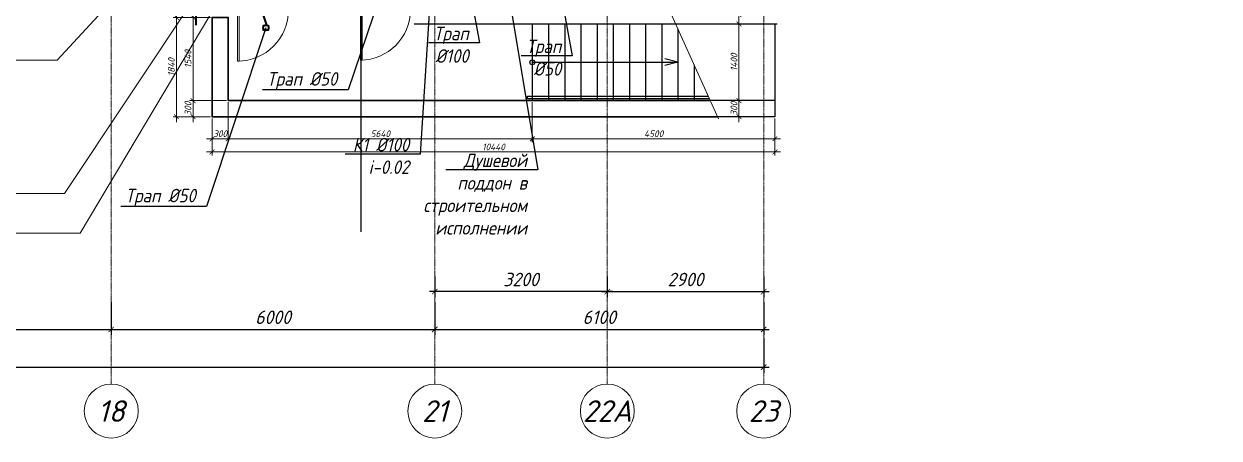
# Model space of a CAD drawing. Header units: millimetres. Extents: x -10178924 to 11692288, y -947381 to 58396.
# Drawn here: x 759417 to 781583, y -898609 to -890936 of the extents above; entities that cross this region are included whole.
import ezdxf
from ezdxf import colors
from ezdxf.entities.mleader import LeaderData, LeaderLine
from ezdxf.enums import TextEntityAlignment as Align
from ezdxf.math import Vec2, Vec3

# ---------------------------------------------------------------- set-up
doc = ezdxf.new("R2010")
doc.units = ezdxf.units.MM
doc.linetypes.add('HIDDEN', pattern=[9.525, 6.35, -3.175])
doc.linetypes.add('осевая', pattern=[50.8, 31.75, -6.35, 6.35, -6.35])
for name, color, linetype, lineweight in [('!К3', 30, 'Continuous', 30), ('АР_Двери', 250, 'Continuous', 9), ('Двери', 7, 'Continuous', 9), ('Основная ГКЛ', 250, 'Continuous', 9), ('Размеры клад.', 7, 'Continuous', 0), ('Размеры осевые', 153, 'Continuous', 9), ('Утепление', 251, 'Continuous', 9)]:
    doc.layers.add(name, color=color, linetype=linetype, lineweight=lineweight)
doc.layers.add('ВК_Выноски', color=7, linetype='Continuous')
doc.layers.add('Лестницы _ крыльца.1', color=7, linetype='Continuous')
doc.styles.add('GOST 2.304_new', font='isocpeui.ttf')
doc.styles.add('ISOCPEUR', font='isocpeui.ttf', dxfattribs={"width": 0.9})
doc.styles.add('PDF ISOCPEUR Italic', font='isocpeui.ttf')
doc.styles.add('Текст_М100', font='GOST_Common Italic.ttf', dxfattribs={"height": 250})
doc.dimstyles.new('SPDS 1_50', dxfattribs={"dimscale": 50, "dimtxt": 2.5, "dimasz": 1.77, "dimexe": 1.25, "dimexo": 0.625, "dimtad": 1, "dimdec": 0, "dimrnd": 0.001, "dimtxsty": 'GOST 2.304_new', "dimblk": 'ARCHTICK', "dimcen": 2.5, "dimdle": 2, "dimclrt": 256, "dimadec": 0, "dimazin": 2, "dimtfac": 0.75, "dimtdec": 0, "dimtmove": 1, "dimatfit": 3, "dimfxl": 1, "dimtolj": 1, "dimlwd": 9, "dimlwe": 9, "dimarcsym": 0})
doc.dimstyles.new('Размеры_М100', dxfattribs={"dimtxt": 250, "dimasz": 100, "dimexe": 100, "dimexo": 100, "dimgap": 100, "dimtad": 1, "dimrnd": 5, "dimtxsty": 'Текст_М100', "dimblk": 'ARCHTICK', "dimcen": 250, "dimdle": 100, "dimadec": 0, "dimazin": 2, "dimtfac": 1, "dimtmove": 1, "dimatfit": 3, "dimfxl": 1, "dimarcsym": 0})

# ---------------------------------------------------------------- blocks, each defined once
blk = doc.blocks.new('_None')
blk = doc.blocks.new('*U2152')
at = {"layer": 'АР_Двери'}
for points in [[(-979, 0), (-1029, 0), (-1029, 125), (-979, 125)], [(-50, -929), (-85, -929), (-85, 0), (-50, 0)], [(-50, 0), (0, 0), (0, 125), (-50, 125)]]:
    blk.add_lwpolyline(points, close=True, dxfattribs=at)
blk.add_arc((-50, 0), 929, 180, 270, dxfattribs=at)
at = {"layer": 'Основная ГКЛ', "linetype": 'HIDDEN', "ltscale": 5}
for p, q in [((-1039, 125), (-1039, 0)), ((10, 0), (10, 125))]:
    blk.add_line(p, q, dxfattribs=at)
blk = doc.blocks.new('*U2217')
at = {"layer": 'АР_Двери'}
for points in [[(-999, 0), (-1049, 0), (-1049, 125), (-999, 125)], [(-50, -949), (-85, -949), (-85, 0), (-50, 0)], [(-50, 0), (0, 0), (0, 125), (-50, 125)]]:
    blk.add_lwpolyline(points, close=True, dxfattribs=at)
blk.add_arc((-50, 0), 949, 180, 270, dxfattribs=at)
at = {"layer": 'Основная ГКЛ', "linetype": 'HIDDEN', "ltscale": 5}
for p, q in [((-1059, 125), (-1059, 0)), ((10, 0), (10, 125))]:
    blk.add_line(p, q, dxfattribs=at)
blk = doc.blocks.new('_ArchTick')
at = {"color": 0, "linetype": 'ByBlock', "const_width": 0.15}
blk.add_lwpolyline([(-0.5, -0.5), (0.5, 0.5)], dxfattribs=at)
blk = doc.blocks.new('*D2622')
at = {"layer": 'Defpoints', "color": 0, "ltscale": 100, "transparency": 16777216}
for p in [(43769, -14047), (54209, -14047), (54209, -14699)]:
    blk.add_point(p, dxfattribs=at)
at = {"layer": 'Размеры клад.', "color": 0, "lineweight": 9, "ltscale": 100, "transparency": 16777216}
for p, q in [((43769, -14078), (43769, -14762)), ((54209, -14078), (54209, -14762)), ((43669, -14699), (54309, -14699))]:
    blk.add_line(p, q, dxfattribs=at)
at = {"layer": 'Размеры клад.', "color": 0, "lineweight": 9, "ltscale": 100, "transparency": 16777216, "xscale": 88.5, "yscale": 88.5, "zscale": 88.5, "rotation": 180}
blk.add_blockref('_ArchTick', (43769, -14699), dxfattribs=at)
at = {"layer": 'Размеры клад.', "color": 0, "lineweight": 9, "ltscale": 100, "transparency": 16777216, "xscale": 88.5, "yscale": 88.5, "zscale": 88.5}
blk.add_blockref('_ArchTick', (54209, -14699), dxfattribs=at)
at = {"layer": 'Размеры клад.', "ltscale": 100, "transparency": 16777216, "insert": (48989, -14606), "char_height": 125, "attachment_point": 5, "style": 'GOST 2.304_new'}
blk.add_mtext('\\A1;10440', dxfattribs=at)
blk = doc.blocks.new('*D2623')
at = {"layer": 'Defpoints', "color": 0, "ltscale": 100, "transparency": 16777216}
for p in [(44069, -13747), (43769, -14047), (44069, -14456)]:
    blk.add_point(p, dxfattribs=at)
at = {"layer": 'Размеры клад.', "color": 0, "lineweight": 9, "ltscale": 100, "transparency": 16777216}
for p, q in [((44069, -13778), (44069, -14519)), ((43769, -14078), (43769, -14519)), ((43669, -14456), (44169, -14456))]:
    blk.add_line(p, q, dxfattribs=at)
at = {"layer": 'Размеры клад.', "color": 0, "lineweight": 9, "ltscale": 100, "transparency": 16777216, "xscale": 88.5, "yscale": 88.5, "zscale": 88.5, "rotation": 180}
blk.add_blockref('_ArchTick', (43769, -14456), dxfattribs=at)
at = {"layer": 'Размеры клад.', "color": 0, "lineweight": 9, "ltscale": 100, "transparency": 16777216, "xscale": 88.5, "yscale": 88.5, "zscale": 88.5}
blk.add_blockref('_ArchTick', (44069, -14456), dxfattribs=at)
at = {"layer": 'Размеры клад.', "ltscale": 100, "transparency": 16777216, "insert": (43919, -14362), "char_height": 125, "attachment_point": 5, "style": 'GOST 2.304_new'}
blk.add_mtext('\\A1;300', dxfattribs=at)
blk = doc.blocks.new('*D2624')
at = {"layer": 'Defpoints', "color": 0, "ltscale": 100, "transparency": 16777216}
for p in [(44069, -13747), (49709, -13747), (49709, -14456)]:
    blk.add_point(p, dxfattribs=at)
at = {"layer": 'Размеры клад.', "color": 0, "lineweight": 9, "ltscale": 100, "transparency": 16777216}
for p, q in [((44069, -13778), (44069, -14519)), ((49709, -13778), (49709, -14519)), ((43969, -14456), (49809, -14456))]:
    blk.add_line(p, q, dxfattribs=at)
at = {"layer": 'Размеры клад.', "color": 0, "lineweight": 9, "ltscale": 100, "transparency": 16777216, "xscale": 88.5, "yscale": 88.5, "zscale": 88.5, "rotation": 180}
blk.add_blockref('_ArchTick', (44069, -14456), dxfattribs=at)
at = {"layer": 'Размеры клад.', "color": 0, "lineweight": 9, "ltscale": 100, "transparency": 16777216, "xscale": 88.5, "yscale": 88.5, "zscale": 88.5}
blk.add_blockref('_ArchTick', (49709, -14456), dxfattribs=at)
at = {"layer": 'Размеры клад.', "ltscale": 100, "transparency": 16777216, "insert": (46889, -14362), "char_height": 125, "attachment_point": 5, "style": 'GOST 2.304_new'}
blk.add_mtext('\\A1;5640', dxfattribs=at)
blk = doc.blocks.new('*D2625')
at = {"layer": 'Defpoints', "color": 0, "ltscale": 100, "transparency": 16777216}
for p in [(49709, -13747), (54209, -14047), (54209, -14456)]:
    blk.add_point(p, dxfattribs=at)
at = {"layer": 'Размеры клад.', "color": 0, "lineweight": 9, "ltscale": 100, "transparency": 16777216}
for p, q in [((49709, -13778), (49709, -14519)), ((54209, -14078), (54209, -14519)), ((49609, -14456), (54309, -14456))]:
    blk.add_line(p, q, dxfattribs=at)
at = {"layer": 'Размеры клад.', "color": 0, "lineweight": 9, "ltscale": 100, "transparency": 16777216, "xscale": 88.5, "yscale": 88.5, "zscale": 88.5, "rotation": 180}
blk.add_blockref('_ArchTick', (49709, -14456), dxfattribs=at)
at = {"layer": 'Размеры клад.', "color": 0, "lineweight": 9, "ltscale": 100, "transparency": 16777216, "xscale": 88.5, "yscale": 88.5, "zscale": 88.5}
blk.add_blockref('_ArchTick', (54209, -14456), dxfattribs=at)
at = {"layer": 'Размеры клад.', "ltscale": 100, "transparency": 16777216, "insert": (51959, -14362), "char_height": 125, "width": 983.71, "attachment_point": 5, "style": 'GOST 2.304_new'}
blk.add_mtext('\\A1;4500', dxfattribs=at)
blk = doc.blocks.new('*D2627')
at = {"layer": 'Defpoints', "color": 0, "ltscale": 100, "transparency": 16777216}
for p in [(43769, -12207), (43109, -14047), (43769, -14047)]:
    blk.add_point(p, dxfattribs=at)
at = {"layer": 'Размеры клад.', "color": 0, "lineweight": 9, "ltscale": 100, "transparency": 16777216}
for p, q in [((43109, -12107), (43109, -14147)), ((43738, -12207), (43047, -12207)), ((43738, -14047), (43047, -14047))]:
    blk.add_line(p, q, dxfattribs=at)
at = {"layer": 'Размеры клад.', "color": 0, "lineweight": 9, "ltscale": 100, "transparency": 16777216, "xscale": 88.5, "yscale": 88.5, "zscale": 88.5}
for p, rotation in [((43109, -12207), 90), ((43109, -14047), 270)]:
    blk.add_blockref('_ArchTick', p, dxfattribs=dict(at, rotation=rotation))
at = {"layer": 'Размеры клад.', "ltscale": 100, "transparency": 16777216, "insert": (43015, -13127), "char_height": 125, "attachment_point": 5, "rotation": 90, "style": 'GOST 2.304_new'}
blk.add_mtext('\\A1;1840', dxfattribs=at)
blk = doc.blocks.new('*D2628')
at = {"layer": 'Defpoints', "color": 0, "ltscale": 100, "transparency": 16777216}
for p in [(43665, -12207), (43416, -13747), (44069, -13747)]:
    blk.add_point(p, dxfattribs=at)
at = {"layer": 'Размеры клад.', "color": 0, "lineweight": 9, "ltscale": 100, "transparency": 16777216}
for p, q in [((43416, -12107), (43416, -13847)), ((43634, -12207), (43353, -12207)), ((44038, -13747), (43353, -13747))]:
    blk.add_line(p, q, dxfattribs=at)
at = {"layer": 'Размеры клад.', "color": 0, "lineweight": 9, "ltscale": 100, "transparency": 16777216, "xscale": 88.5, "yscale": 88.5, "zscale": 88.5}
for p, rotation in [((43416, -12207), 90), ((43416, -13747), 270)]:
    blk.add_blockref('_ArchTick', p, dxfattribs=dict(at, rotation=rotation))
at = {"layer": 'Размеры клад.', "ltscale": 100, "transparency": 16777216, "insert": (43322, -12977), "char_height": 125, "attachment_point": 5, "rotation": 90, "style": 'GOST 2.304_new'}
blk.add_mtext('\\A1;1540', dxfattribs=at)
blk = doc.blocks.new('*D2629')
at = {"layer": 'Defpoints', "color": 0, "ltscale": 100, "transparency": 16777216}
for p in [(44069, -13747), (43416, -14047), (43699, -14047)]:
    blk.add_point(p, dxfattribs=at)
at = {"layer": 'Размеры клад.', "color": 0, "lineweight": 9, "ltscale": 100, "transparency": 16777216}
for p, q in [((43416, -13647), (43416, -14147)), ((44038, -13747), (43353, -13747)), ((43668, -14047), (43353, -14047))]:
    blk.add_line(p, q, dxfattribs=at)
at = {"layer": 'Размеры клад.', "color": 0, "lineweight": 9, "ltscale": 100, "transparency": 16777216, "xscale": 88.5, "yscale": 88.5, "zscale": 88.5}
for p, rotation in [((43416, -13747), 90), ((43416, -14047), 270)]:
    blk.add_blockref('_ArchTick', p, dxfattribs=dict(at, rotation=rotation))
at = {"layer": 'Размеры клад.', "ltscale": 100, "transparency": 16777216, "insert": (43322, -13897), "char_height": 125, "attachment_point": 5, "rotation": 90, "style": 'GOST 2.304_new'}
blk.add_mtext('\\A1;300', dxfattribs=at)
blk = doc.blocks.new('*D2630')
at = {"layer": 'Defpoints', "color": 0, "ltscale": 100, "transparency": 16777216}
for p in [(53154, -12157), (53154, -12327), (53542, -12327)]:
    blk.add_point(p, dxfattribs=at)
at = {"layer": 'Размеры клад.', "color": 0, "lineweight": 9, "ltscale": 100, "transparency": 16777216}
for p, q in [((53185, -12157), (53605, -12157)), ((53542, -12057), (53542, -12427)), ((53185, -12327), (53605, -12327))]:
    blk.add_line(p, q, dxfattribs=at)
at = {"layer": 'Размеры клад.', "color": 0, "lineweight": 9, "ltscale": 100, "transparency": 16777216, "xscale": 88.5, "yscale": 88.5, "zscale": 88.5}
for p, rotation in [((53542, -12157), 90), ((53542, -12327), 270)]:
    blk.add_blockref('_ArchTick', p, dxfattribs=dict(at, rotation=rotation))
at = {"layer": 'Размеры клад.', "ltscale": 100, "transparency": 16777216, "insert": (53456, -11950), "char_height": 125, "attachment_point": 5, "rotation": 90, "style": 'GOST 2.304_new'}
blk.add_mtext('\\A1;170', dxfattribs=at)
blk = doc.blocks.new('*D2631')
at = {"layer": 'Defpoints', "color": 0, "ltscale": 100, "transparency": 16777216}
for p in [(53154, -12327), (53154, -13747), (53542, -13747)]:
    blk.add_point(p, dxfattribs=at)
at = {"layer": 'Размеры клад.', "color": 0, "lineweight": 9, "ltscale": 100, "transparency": 16777216}
for p, q in [((53185, -12327), (53605, -12327)), ((53542, -12227), (53542, -13847)), ((53185, -13747), (53605, -13747))]:
    blk.add_line(p, q, dxfattribs=at)
at = {"layer": 'Размеры клад.', "color": 0, "lineweight": 9, "ltscale": 100, "transparency": 16777216, "xscale": 88.5, "yscale": 88.5, "zscale": 88.5}
for p, rotation in [((53542, -12327), 90), ((53542, -13747), 270)]:
    blk.add_blockref('_ArchTick', p, dxfattribs=dict(at, rotation=rotation))
at = {"layer": 'Размеры клад.', "ltscale": 100, "transparency": 16777216, "insert": (53449, -13037), "char_height": 125, "attachment_point": 5, "rotation": 90, "style": 'GOST 2.304_new'}
blk.add_mtext('\\A1;1400', dxfattribs=at)
blk = doc.blocks.new('*D2632')
at = {"layer": 'Defpoints', "color": 0, "ltscale": 100, "transparency": 16777216}
for p in [(53154, -13747), (53185, -14047), (53542, -14047)]:
    blk.add_point(p, dxfattribs=at)
at = {"layer": 'Размеры клад.', "color": 0, "lineweight": 9, "ltscale": 100, "transparency": 16777216}
for p, q in [((53542, -13647), (53542, -14147)), ((53185, -13747), (53605, -13747)), ((53216, -14047), (53605, -14047))]:
    blk.add_line(p, q, dxfattribs=at)
at = {"layer": 'Размеры клад.', "color": 0, "lineweight": 9, "ltscale": 100, "transparency": 16777216, "xscale": 88.5, "yscale": 88.5, "zscale": 88.5}
for p, rotation in [((53542, -13747), 90), ((53542, -14047), 270)]:
    blk.add_blockref('_ArchTick', p, dxfattribs=dict(at, rotation=rotation))
at = {"layer": 'Размеры клад.', "ltscale": 100, "transparency": 16777216, "insert": (53449, -13897), "char_height": 125, "attachment_point": 5, "rotation": 90, "style": 'GOST 2.304_new'}
blk.add_mtext('\\A1;300', dxfattribs=at)
blk = doc.blocks.new('*D2703')
at = {"layer": 'Defpoints', "color": 0, "ltscale": 100, "transparency": 16777216}
for p in [(0, -18048), (54000, -18048), (54000, -18687)]:
    blk.add_point(p, dxfattribs=at)
at = {"layer": 'Размеры осевые', "color": 0, "lineweight": -2, "ltscale": 100, "transparency": 16777216}
for p, q in [((0, -18148), (0, -18787)), ((54000, -18148), (54000, -18787)), ((-100, -18687), (54100, -18687))]:
    blk.add_line(p, q, dxfattribs=at)
at = {"layer": 'Размеры осевые', "color": 0, "lineweight": -2, "ltscale": 100, "transparency": 16777216, "xscale": 100, "yscale": 100, "zscale": 100, "rotation": 180}
blk.add_blockref('_ArchTick', (0, -18687), dxfattribs=at)
at = {"layer": 'Размеры осевые', "color": 0, "lineweight": -2, "ltscale": 100, "transparency": 16777216, "xscale": 100, "yscale": 100, "zscale": 100}
blk.add_blockref('_ArchTick', (54000, -18687), dxfattribs=at)
at = {"layer": 'Размеры осевые', "color": 0, "ltscale": 100, "transparency": 16777216, "insert": (27000, -18462), "char_height": 250, "attachment_point": 5, "style": 'Текст_М100'}
blk.add_mtext('54000', dxfattribs=at)
blk = doc.blocks.new('*D2707')
at = {"layer": 'Defpoints', "color": 0, "ltscale": 100, "transparency": 16777216}
for p in [(35900, -17380), (41900, -17380), (41900, -17987)]:
    blk.add_point(p, dxfattribs=at)
at = {"layer": 'Размеры осевые', "color": 0, "lineweight": -2, "ltscale": 100, "transparency": 16777216}
for p, q in [((35900, -17480), (35900, -18087)), ((41900, -17480), (41900, -18087)), ((35800, -17987), (42000, -17987))]:
    blk.add_line(p, q, dxfattribs=at)
at = {"layer": 'Размеры осевые', "color": 0, "lineweight": -2, "ltscale": 100, "transparency": 16777216, "xscale": 100, "yscale": 100, "zscale": 100, "rotation": 180}
blk.add_blockref('_ArchTick', (35900, -17987), dxfattribs=at)
at = {"layer": 'Размеры осевые', "color": 0, "lineweight": -2, "ltscale": 100, "transparency": 16777216, "xscale": 100, "yscale": 100, "zscale": 100}
blk.add_blockref('_ArchTick', (41900, -17987), dxfattribs=at)
at = {"layer": 'Размеры осевые', "color": 0, "ltscale": 100, "transparency": 16777216, "insert": (38900, -17762), "char_height": 250, "attachment_point": 5, "style": 'Текст_М100'}
blk.add_mtext('6000', dxfattribs=at)
blk = doc.blocks.new('*D2708')
at = {"layer": 'Defpoints', "color": 0, "ltscale": 100, "transparency": 16777216}
for p in [(41900, -17380), (47900, -17380), (47900, -17987)]:
    blk.add_point(p, dxfattribs=at)
at = {"layer": 'Размеры осевые', "color": 0, "lineweight": -2, "ltscale": 100, "transparency": 16777216}
for p, q in [((41900, -17480), (41900, -18087)), ((47900, -17480), (47900, -18087)), ((41800, -17987), (48000, -17987))]:
    blk.add_line(p, q, dxfattribs=at)
at = {"layer": 'Размеры осевые', "color": 0, "lineweight": -2, "ltscale": 100, "transparency": 16777216, "xscale": 100, "yscale": 100, "zscale": 100, "rotation": 180}
blk.add_blockref('_ArchTick', (41900, -17987), dxfattribs=at)
at = {"layer": 'Размеры осевые', "color": 0, "lineweight": -2, "ltscale": 100, "transparency": 16777216, "xscale": 100, "yscale": 100, "zscale": 100}
blk.add_blockref('_ArchTick', (47900, -17987), dxfattribs=at)
at = {"layer": 'Размеры осевые', "color": 0, "ltscale": 100, "transparency": 16777216, "insert": (44900, -17762), "char_height": 250, "attachment_point": 5, "style": 'Текст_М100'}
blk.add_mtext('6000', dxfattribs=at)
blk = doc.blocks.new('*D2709')
at = {"layer": 'Defpoints', "color": 0, "ltscale": 100, "transparency": 16777216}
for p in [(47900, -17380), (54000, -17380), (54000, -17987)]:
    blk.add_point(p, dxfattribs=at)
at = {"layer": 'Размеры осевые', "color": 0, "lineweight": -2, "ltscale": 100, "transparency": 16777216}
for p, q in [((47900, -17480), (47900, -18087)), ((54000, -17480), (54000, -18087)), ((47800, -17987), (54100, -17987))]:
    blk.add_line(p, q, dxfattribs=at)
at = {"layer": 'Размеры осевые', "color": 0, "lineweight": -2, "ltscale": 100, "transparency": 16777216, "xscale": 100, "yscale": 100, "zscale": 100, "rotation": 180}
blk.add_blockref('_ArchTick', (47900, -17987), dxfattribs=at)
at = {"layer": 'Размеры осевые', "color": 0, "lineweight": -2, "ltscale": 100, "transparency": 16777216, "xscale": 100, "yscale": 100, "zscale": 100}
blk.add_blockref('_ArchTick', (54000, -17987), dxfattribs=at)
at = {"layer": 'Размеры осевые', "color": 0, "ltscale": 100, "transparency": 16777216, "insert": (50950, -17762), "char_height": 250, "attachment_point": 5, "style": 'Текст_М100'}
blk.add_mtext('6100', dxfattribs=at)
blk = doc.blocks.new('*D2724')
at = {"layer": 'Defpoints', "color": 0, "ltscale": 100, "transparency": 16777216}
for p in [(51100, -16904), (54000, -16904), (54000, -17287)]:
    blk.add_point(p, dxfattribs=at)
at = {"layer": 'Размеры осевые', "color": 0, "lineweight": -2, "ltscale": 100, "transparency": 16777216}
for p, q in [((51100, -17004), (51100, -17387)), ((54000, -17004), (54000, -17387)), ((51000, -17287), (54100, -17287))]:
    blk.add_line(p, q, dxfattribs=at)
at = {"layer": 'Размеры осевые', "color": 0, "lineweight": -2, "ltscale": 100, "transparency": 16777216, "xscale": 100, "yscale": 100, "zscale": 100, "rotation": 180}
blk.add_blockref('_ArchTick', (51100, -17287), dxfattribs=at)
at = {"layer": 'Размеры осевые', "color": 0, "lineweight": -2, "ltscale": 100, "transparency": 16777216, "xscale": 100, "yscale": 100, "zscale": 100}
blk.add_blockref('_ArchTick', (54000, -17287), dxfattribs=at)
at = {"layer": 'Размеры осевые', "color": 0, "ltscale": 100, "transparency": 16777216, "insert": (52550, -17062), "char_height": 250, "attachment_point": 5, "style": 'Текст_М100'}
blk.add_mtext('2900', dxfattribs=at)
blk = doc.blocks.new('*D2725')
at = {"layer": 'Defpoints', "color": 0, "ltscale": 100, "transparency": 16777216}
for p in [(47900, -16904), (51100, -16904), (47900, -17287)]:
    blk.add_point(p, dxfattribs=at)
at = {"layer": 'Размеры осевые', "color": 0, "lineweight": -2, "ltscale": 100, "transparency": 16777216}
for p, q in [((47900, -17004), (47900, -17387)), ((51100, -17004), (51100, -17387)), ((51200, -17287), (47800, -17287))]:
    blk.add_line(p, q, dxfattribs=at)
at = {"layer": 'Размеры осевые', "color": 0, "lineweight": -2, "ltscale": 100, "transparency": 16777216, "xscale": 100, "yscale": 100, "zscale": 100, "rotation": 180}
blk.add_blockref('_ArchTick', (47900, -17287), dxfattribs=at)
at = {"layer": 'Размеры осевые', "color": 0, "lineweight": -2, "ltscale": 100, "transparency": 16777216, "xscale": 100, "yscale": 100, "zscale": 100}
blk.add_blockref('_ArchTick', (51100, -17287), dxfattribs=at)
at = {"layer": 'Размеры осевые', "color": 0, "ltscale": 100, "transparency": 16777216, "insert": (49500, -17062), "char_height": 250, "attachment_point": 5, "style": 'Текст_М100'}
blk.add_mtext('3200', dxfattribs=at)
blk = doc.blocks.new('A$C5282721b')
at = {"color": 18, "true_color": 0x000000, "transparency": 33554687}
for p, q in [((47519.391, -12326.906), (50778.775, -12326.906)), ((50778.775, -12326.906), (52368.482, -12326.906)), ((52368.482, -12326.906), (54249.092, -12326.906))]:
    blk.add_line(p, q, dxfattribs=at)
at = {"color": 18, "linetype": 'Continuous', "true_color": 0x000000, "transparency": 33554687}
blk.add_line((52405.348, -13036.906), (52167.291, -12974.558), dxfattribs=at)
blk.add_lwpolyline([(49709.092, -13036.906), (51900.894, -13036.906), (52155.955, -13036.906), (52405.348, -13036.906), (52167.291, -13099.255)], dxfattribs=at)
at = {"color": 18, "true_color": 0x000000, "transparency": 33554687}
for points in [[(49621.454, -13666.906), (52973.002, -13666.906)], [(49621.454, -13706.906), (49621.454, -13666.906)], [(49621.454, -13706.906), (52991.047, -13706.906)]]:
    blk.add_lwpolyline(points, dxfattribs=at)
at = {"color": 18, "linetype": 'Continuous', "true_color": 0x000000, "transparency": 33554687}
for points in [[(49663.751, -13036.908), (49663.751, -13014.236), (49680.755, -12991.564), (49709.095, -12991.564)], [(49709.095, -13082.252), (49680.755, -13082.252), (49663.751, -13065.248), (49663.751, -13036.908)], [(49709.095, -12991.564), (49731.767, -12991.564), (49754.439, -13014.236), (49754.439, -13036.908)], [(49754.439, -13036.908), (49754.439, -13065.248), (49731.767, -13082.252), (49709.095, -13082.252)]]:
    blk.add_open_spline(points, degree=3, dxfattribs=at)
at = {"layer": 'Лестницы _ крыльца.1', "color": 18, "true_color": 0x000000, "transparency": 33554687}
for p, q in [((49709.092, -12326.906), (49709.092, -13746.906)), ((50009.092, -12326.906), (50009.092, -13746.906)), ((50309.092, -12326.906), (50309.092, -13746.906)), ((50609.092, -12326.906), (50609.092, -13746.906)), ((50909.092, -12326.906), (50909.092, -13746.906)), ((51209.092, -12326.906), (51209.092, -13746.906)), ((51509.092, -12326.906), (51509.092, -13746.906)), ((51809.092, -12326.906), (51809.092, -13746.906)), ((52109.092, -12326.906), (52109.092, -13746.906)), ((54209.092, -12326.906), (54209.092, -13746.906)), ((52409.092, -12416.925), (52409.092, -13746.906)), ((52709.092, -13081.916), (52709.092, -13746.906)), ((54209.092, -13746.906), (53009.092, -13746.906)), ((54209.092, -13746.906), (54209.092, -14046.906))]:
    blk.add_line(p, q, dxfattribs=at)
at = {"layer": 'Лестницы _ крыльца.1', "color": 18, "lineweight": 30, "true_color": 0x000000, "transparency": 33554687}
blk.add_line((53009.092, -13746.906), (44069.092, -13746.906), dxfattribs=at)
at = {"layer": 'Лестницы _ крыльца.1', "color": 18, "lineweight": 30, "true_color": 0x000000, "transparency": 33554687, "flags": 128}
blk.add_lwpolyline([(53144.433, -14046.906), (43769.092, -14046.906), (43769.092, -12206.906), (44069.092, -12206.906), (44069.092, -13746.906)], dxfattribs=at)
at = {"layer": 'Лестницы _ крыльца.1', "color": 18, "true_color": 0x000000, "transparency": 33554687}
blk.add_lwpolyline([(44718.631, -12346.906), (44818.631, -12346.906), (44818.631, -12446.906), (44718.631, -12446.906)], close=True, dxfattribs=at)
at = {"layer": 'Лестницы _ крыльца.1', "color": 18, "true_color": 0x000000, "transparency": 33554687, "flags": 128}
blk.add_lwpolyline([(54209.092, -14046.906), (53144.433, -14046.906)], dxfattribs=at)
at = {"layer": 'Размеры осевые', "color": 251, "linetype": 'осевая', "ltscale": 0.5, "transparency": 33554687}
for p, q in [((41900, -19000), (41900, 1500)), ((47900, -19000), (47900, 1500)), ((51100, -19000), (51100, 1500)), ((54000, -19000), (54000, 1500))]:
    blk.add_line(p, q, dxfattribs=at)
at = {"layer": 'Размеры осевые', "color": 251, "ltscale": 100, "transparency": 33554687}
for centre in [(41900, -19500), (47900, -19500), (51100, -19500), (54000, -19500)]:
    blk.add_circle(centre, 500, dxfattribs=at)
at = {"layer": 'Утепление', "color": 18, "true_color": 0x000000, "transparency": 33554687}
blk.add_line((52291.789, -12156.906), (53162.478, -14086.906), dxfattribs=at)
blk.add_line((52291.789, -12156.906), (53162.478, -14086.906), dxfattribs=at)
at = {"layer": 'Двери', "color": 18, "linetype": 'Continuous', "ltscale": 2, "true_color": 0x000000, "transparency": 33554687, "xscale": -1, "rotation": 359.9999999985521}
for name, p in [('*U2217', (44189.391, -12066.906)), ('*U2152', (46469.391, -12066.906))]:
    blk.add_blockref(name, p, dxfattribs=at)
at = {"layer": 'Размеры осевые', "color": 251, "ltscale": 100, "transparency": 33554687, "style": 'PDF ISOCPEUR Italic'}
for s, p in [('18', (41900, -19500)), ('21', (47900, -19500)), ('22А', (51100, -19500)), ('23', (54000, -19500))]:
    blk.add_text(s, height=400, dxfattribs=at).set_placement(p, align=Align.MIDDLE_CENTER)
at = {"layer": 'Размеры клад.', "color": 18, "ltscale": 100, "true_color": 0x000000, "transparency": 33554687}
for base, p1, p2, picture, middle in [((53542.315, -12326.906), (53153.54, -12156.906), (53153.54, -12326.906), '*D2630', (53551.009, -11949.981)), ((43415.933, -14046.906), (44069.092, -13746.906), (43699.136, -14046.906), '*D2629', (43415.933, -13896.906)), ((53542.315, -14046.906), (53153.54, -13746.906), (53184.79, -14046.906), '*D2632', (53542.315, -13896.906))]:
    dim = blk.add_linear_dim(base=base, p1=p1, p2=p2, angle=90, dimstyle='SPDS 1_50', dxfattribs=at)
    dim.commit()
    dim.dimension.update_dxf_attribs({"geometry": picture, "text_midpoint": middle, "dimtype": 128})
for base, p1, p2, picture, middle in [((43109.081, -14046.906), (43769.092, -12206.906), (43769.092, -14046.906), '*D2627', (43015.331, -13126.906)), ((43415.933, -13746.906), (43665.044, -12206.906), (44069.092, -13746.906), '*D2628', (43322.183, -12976.906))]:
    dim = blk.add_linear_dim(base=base, p1=p1, p2=p2, angle=90, dimstyle='SPDS 1_50', dxfattribs=at)
    dim.commit()
    dim.dimension.update_dxf_attribs({"geometry": picture, "text_midpoint": middle})
dim = blk.add_linear_dim(base=(53542.315, -13746.906), p1=(53153.54, -12326.906), p2=(53153.54, -13746.906), angle=90, text='1400', dimstyle='SPDS 1_50', dxfattribs=at)
dim.commit()
dim.dimension.update_dxf_attribs({"geometry": '*D2631', "text_midpoint": (53448.565, -13036.906)})
dim = blk.add_linear_dim(base=(44069.092, -14456.119), p1=(43769.092, -14046.906), p2=(44069.092, -13746.906), dimstyle='SPDS 1_50', dxfattribs=at)
dim.commit()
dim.dimension.update_dxf_attribs({"geometry": '*D2623', "text_midpoint": (43919.092, -14456.119), "dimtype": 128})
for base, p1, p2, picture, middle in [((49709.092, -14456.119), (44069.092, -13746.906), (49709.092, -13746.906), '*D2624', (46889.092, -14362.369)), ((54209.092, -14456.119), (49709.092, -13746.906), (54209.092, -14046.906), '*D2625', (51959.092, -14362.369)), ((54209.092, -14699.286), (43769.092, -14046.906), (54209.092, -14046.906), '*D2622', (48989.092, -14605.536))]:
    dim = blk.add_linear_dim(base=base, p1=p1, p2=p2, dimstyle='SPDS 1_50', dxfattribs=at)
    dim.commit()
    dim.dimension.update_dxf_attribs({"geometry": picture, "text_midpoint": middle})
at = {"layer": 'Размеры осевые', "color": 251, "ltscale": 100, "transparency": 33554687}
for base, p1, p2, picture, middle in [((47900, -17286.992), (51100, -16904.106), (47900, -16904.106), '*D2725', (49500, -17061.992)), ((54000, -17286.992), (51100, -16904.106), (54000, -16904.106), '*D2724', (52550, -17061.992)), ((41900, -17986.992), (35900, -17380.492), (41900, -17380.492), '*D2707', (38900, -17761.992)), ((47900, -17986.992), (41900, -17380.492), (47900, -17380.492), '*D2708', (44900, -17761.992)), ((54000, -17986.992), (47900, -17380.492), (54000, -17380.492), '*D2709', (50950, -17761.992)), ((54000, -18686.992), (0, -18048.178), (54000, -18048.178), '*D2703', (27000, -18461.992))]:
    dim = blk.add_linear_dim(base=base, p1=p1, p2=p2, dimstyle='Размеры_М100', dxfattribs=at)
    dim.commit()
    dim.dimension.update_dxf_attribs({"geometry": picture, "text_midpoint": middle})

msp = doc.modelspace()

# ---------------------------------------------------------------- linework, layer by layer
at = {"layer": '!К3', "lineweight": 40}
msp.add_circle((763905.7, -891005.6), 50, dxfattribs=at)
at = {"color": 242, "lineweight": 35, "true_color": 0xcd2027}
for p, q in [((763069.9, -888432.5), (763917.4, -890955.7)), ((762613.8, -890960.9), (762620.3, -889115.7))]:
    msp.add_line(p, q, dxfattribs=at)
msp.add_line((765668.3, -890205.7), (765668.3, -894787.1))

# ---------------------------------------------------------------- block references
msp.add_blockref('A$C5282721b', (719137, -878608.8))

# ---------------------------------------------------------------- leaders
at = {"layer": 'ВК_Выноски'}
ml = msp.add_multileader_mtext('Standard', dxfattribs=at)
ml.set_content('{\\W0.9;опуск в подвал %%C110 }', color=7, style='ISOCPEUR')
ml.set_leader_properties(color=7, linetype='ByLayer', lineweight=-1)
ml.set_arrow_properties(name='NONE')
ml.build(insert=Vec2(0, 0))
ml.multileader.update_dxf_attribs({"text_left_attachment_type": 6, "text_right_attachment_type": 6, "dogleg_length": 0.36, "arrow_head_size": 300})
ctx = ml.context
ctx.base_point, ctx.char_height, ctx.arrow_head_size, ctx.landing_gap_size, ctx.plane_origin = Vec3(775408.7, -890639.5), 250, 300, 100, Vec3(777972, -910382.7)
ctx.left_attachment, ctx.right_attachment = 6, 6
notes = []
notes.append((ctx, [(0, (1, 1, 0), (775308.4, -890639.5), (1, 0), 100.4, [(0, [(769870.9, -886434.5)], 0, [])])]))
ctx.mtext.insert, ctx.mtext.width, ctx.mtext.flow_direction = Vec3(775508.7, -890339.5), 2720.587, 5
at = {"layer": 'ВК_Выноски', "lineweight": -2}
ml = msp.add_multileader_mtext('Standard', dxfattribs=at)
ml.set_content('Дренажный насос ^JГном 10-10', color=256, style='ISOCPEUR')
ml.set_leader_properties(lineweight=13)
ml.build(insert=Vec2(0, 0))
ml.multileader.update_dxf_attribs({"text_left_attachment_type": 6, "text_right_attachment_type": 6, "dogleg_length": 1, "arrow_head_size": 300, "scale": 100})
ctx = ml.context
ctx.base_point, ctx.scale, ctx.char_height, ctx.arrow_head_size, ctx.landing_gap_size, ctx.plane_origin = Vec3(757397, -891606.7), 100, 250, 300, 0.09, Vec3(764230.6, -891116.2)
ctx.left_attachment, ctx.right_attachment, ctx.text_align_type = 6, 6, 1
notes.append((ctx, [(1, (1, 1, 0), (760034.7, -891606.7), (-1, 0), 100, [(0, [(763330.9, -888041.1)], 0, [])])]))
ctx.mtext.insert, ctx.mtext.width, ctx.mtext.alignment, ctx.mtext.flow_direction = Vec3(758597.1, -891306.7), 218673.814, 2, 5
at = {"layer": 'ВК_Выноски'}
ml = msp.add_multileader_mtext('Standard', dxfattribs=at)
ml.set_content('{\\C256;Душевой поддон в строительном исполнении}', color=7, style='ISOCPEUR')
ml.set_leader_properties(color=7, linetype='ByLayer', lineweight=-1)
ml.set_arrow_properties(name='NONE')
ml.build(insert=Vec2(0, 0))
ml.multileader.update_dxf_attribs({"text_left_attachment_type": 6, "text_right_attachment_type": 6, "dogleg_length": 0.36, "arrow_head_size": 300})
ctx = ml.context
ctx.base_point, ctx.char_height, ctx.arrow_head_size, ctx.landing_gap_size, ctx.plane_origin = Vec3(766617.6, -893638.6), 250, 300, 100, Vec3(781568, -921820.1)
ctx.left_attachment, ctx.right_attachment, ctx.text_align_type = 6, 6, 2
notes.append((ctx, [(1, (1, 1, 0), (768949.4, -893638.6), (-1, 0), 100.4, [(1, [(768809.5, -889935.7), (768045.1, -888207.3)], 0, [])])]))
ctx.mtext.insert, ctx.mtext.width, ctx.mtext.alignment, ctx.mtext.flow_direction = Vec3(768749.1, -893338.6), 1489.588, 3, 5
at = {"layer": 'ВК_Выноски', "lineweight": -2}
ml = msp.add_multileader_mtext('Standard', dxfattribs=at)
ml.set_content('Канализационный затвор \\Pс электроприводом %%C100', color=256, style='ISOCPEUR')
ml.set_leader_properties(lineweight=13)
ml.build(insert=Vec2(0, 0))
ml.multileader.update_dxf_attribs({"text_left_attachment_type": 6, "text_right_attachment_type": 6, "dogleg_length": 1, "arrow_head_size": 300, "scale": 100})
ctx = ml.context
ctx.base_point, ctx.scale, ctx.char_height, ctx.arrow_head_size, ctx.landing_gap_size, ctx.plane_origin = Vec3(756340.5, -894076.4), 100, 250, 300, 0.09, Vec3(765388, -892349.7)
ctx.left_attachment, ctx.right_attachment, ctx.text_align_type = 6, 6, 1
notes.append((ctx, [(1, (1, 1, 0), (760172.6, -894076.4), (-1, 0), 100, [(1, [(762814.7, -888224), (763650.3, -888847.6)], 0, [])])]))
ctx.mtext.insert, ctx.mtext.width, ctx.mtext.alignment, ctx.mtext.flow_direction = Vec3(758085.1, -893751.4), 218673.814, 2, 5
ml = msp.add_multileader_mtext('Standard', dxfattribs=at)
ml.set_content('Канализационная станция\\PSFA SANICUBIC 1 WP NM 4', color=256, style='ISOCPEUR')
ml.set_leader_properties(lineweight=13)
ml.build(insert=Vec2(0, 0))
ml.multileader.update_dxf_attribs({"text_left_attachment_type": 6, "text_right_attachment_type": 6, "dogleg_length": 1, "arrow_head_size": 300, "scale": 100})
ctx = ml.context
ctx.base_point, ctx.scale, ctx.char_height, ctx.arrow_head_size, ctx.landing_gap_size, ctx.plane_origin = Vec3(756446, -894813.5), 100, 250, 300, 0.09, Vec3(765510.9, -891140.3)
ctx.left_attachment, ctx.right_attachment, ctx.text_align_type = 6, 6, 1
notes.append((ctx, [(1, (1, 1, 0), (760460.5, -894813.5), (-1, 0), 100, [(0, [(764370.6, -888257.4)], 0, [])])]))
ctx.mtext.insert, ctx.mtext.width, ctx.mtext.alignment, ctx.mtext.flow_direction = Vec3(758279.1, -894513.5), 218673.814, 2, 5
at = {"layer": 'ВК_Выноски'}
ml = msp.add_multileader_mtext('Standard', dxfattribs=at)
ml.set_content('{\\W0.9;Трап\\P%%C100}', color=7, style='ISOCPEUR')
ml.set_leader_properties(color=7, linetype='ByLayer', lineweight=-1)
ml.set_arrow_properties(name='NONE')
ml.build(insert=Vec2(0, 0))
ml.multileader.update_dxf_attribs({"text_left_attachment_type": 6, "text_right_attachment_type": 6, "dogleg_length": 0.36, "arrow_head_size": 300})
ctx = ml.context
ctx.base_point, ctx.char_height, ctx.arrow_head_size, ctx.landing_gap_size, ctx.plane_origin = Vec3(766941.1, -891288.4), 250, 300, 100, Vec3(780486.2, -919469.9)
ctx.left_attachment, ctx.right_attachment, ctx.text_align_type = 6, 6, 2
notes.append((ctx, [(1, (1, 1, 0), (767867.6, -891288.4), (-1, 0), 100.4, [(0, [(767455.8, -889048.8)], 0, [])])]))
ctx.mtext.insert, ctx.mtext.width, ctx.mtext.alignment, ctx.mtext.flow_direction = Vec3(767667.2, -890988.4), 1489.588, 3, 5
ml = msp.add_multileader_mtext('Standard', dxfattribs=at)
ml.set_content('{\\W0.9;К1 %%C100\\Pi-0.02}', color=7, style='ISOCPEUR')
ml.set_leader_properties(color=7, linetype='ByLayer', lineweight=-1)
ml.set_arrow_properties(name='NONE')
ml.build(insert=Vec2(0, 0))
ml.multileader.update_dxf_attribs({"text_left_attachment_type": 6, "text_right_attachment_type": 6, "dogleg_length": 0.36, "arrow_head_size": 300})
ctx = ml.context
ctx.base_point, ctx.char_height, ctx.arrow_head_size, ctx.landing_gap_size, ctx.plane_origin = Vec3(765345.8, -893348.1), 250, 300, 100, Vec3(775361.4, -922395.9)
ctx.left_attachment, ctx.right_attachment, ctx.text_align_type = 6, 6, 2
notes.append((ctx, [(1, (1, 1, 0), (766763.4, -893348.1), (-1, 0), 100.4, [(0, [(767037, -889183)], 0, [])])]))
ctx.mtext.insert, ctx.mtext.width, ctx.mtext.alignment, ctx.mtext.flow_direction = Vec3(766563, -893048.1), 1489.588, 3, 5
ml = msp.add_multileader_mtext('Standard', dxfattribs=at)
ml.set_content('{\\W0.9;Трап\\P%%C50}', color=7, style='ISOCPEUR')
ml.set_leader_properties(color=7, linetype='ByLayer', lineweight=-1)
ml.set_arrow_properties(name='NONE')
ml.build(insert=Vec2(0, 0))
ml.multileader.update_dxf_attribs({"text_left_attachment_type": 6, "text_right_attachment_type": 6, "dogleg_length": 0.36, "arrow_head_size": 300})
ctx = ml.context
ctx.base_point, ctx.char_height, ctx.arrow_head_size, ctx.landing_gap_size, ctx.plane_origin = Vec3(768656.9, -891526.1), 250, 300, 100, Vec3(782201.9, -919707.6)
ctx.left_attachment, ctx.right_attachment, ctx.text_align_type = 6, 6, 2
notes.append((ctx, [(1, (1, 1, 0), (769583.3, -891526.1), (-1, 0), 100.4, [(0, [(769171.6, -889286.5)], 0, [])])]))
ctx.mtext.insert, ctx.mtext.width, ctx.mtext.alignment, ctx.mtext.flow_direction = Vec3(769383, -891226.1), 1489.588, 3, 5
ml = msp.add_multileader_mtext('Standard', dxfattribs=at)
ml.set_content('{\\W0.9;Трап %%C50}', color=7, style='ISOCPEUR')
ml.set_leader_properties(color=7, linetype='ByLayer', lineweight=-1)
ml.set_arrow_properties(name='NONE')
ml.build(insert=Vec2(0, 0))
ml.multileader.update_dxf_attribs({"text_left_attachment_type": 6, "text_right_attachment_type": 6, "dogleg_length": 0.36, "arrow_head_size": 300})
ctx = ml.context
ctx.base_point, ctx.char_height, ctx.arrow_head_size, ctx.landing_gap_size, ctx.plane_origin = Vec3(763820.3, -892154.6), 250, 300, 100, Vec3(780021.7, -919081.9)
ctx.left_attachment, ctx.right_attachment, ctx.text_align_type = 6, 6, 2
notes.append((ctx, [(1, (1, 1, 0), (765429.8, -892154.6), (-1, 0), 100.4, [(0, [(766347.7, -889459.7)], 0, [])])]))
ctx.mtext.insert, ctx.mtext.width, ctx.mtext.alignment, ctx.mtext.flow_direction = Vec3(765229.4, -891829.6), 1489.588, 3, 5
ml = msp.add_multileader_mtext('Standard', dxfattribs=at)
ml.set_content('{\\W0.9;Трап %%C50}', color=7, style='ISOCPEUR')
ml.set_leader_properties(color=7, linetype='ByLayer', lineweight=-1)
ml.set_arrow_properties(name='NONE')
ml.build(insert=Vec2(0, 0))
ml.multileader.update_dxf_attribs({"text_left_attachment_type": 6, "text_right_attachment_type": 6, "dogleg_length": 0.36, "arrow_head_size": 300})
ctx = ml.context
ctx.base_point, ctx.char_height, ctx.arrow_head_size, ctx.landing_gap_size, ctx.plane_origin = Vec3(761195.5, -894316), 250, 300, 100, Vec3(777396.8, -921243.2)
ctx.left_attachment, ctx.right_attachment, ctx.text_align_type = 6, 6, 2
notes.append((ctx, [(1, (1, 1, 0), (762804.9, -894316), (-1, 0), 100.4, [(0, [(763904.8, -891009.8)], 0, [])])]))
ctx.mtext.insert, ctx.mtext.width, ctx.mtext.alignment, ctx.mtext.flow_direction = Vec3(762604.6, -893991), 1489.588, 3, 5
for ctx, leaders in notes:
    for number, flags, end, landing, length, lines in leaders:
        leader = LeaderData()
        leader.index, (leader.has_last_leader_line, leader.has_dogleg_vector, leader.attachment_direction) = number, flags
        leader.last_leader_point, leader.dogleg_vector, leader.dogleg_length = Vec3(end), Vec3(landing), length
        for number, points, colour, breaks in lines:
            line = LeaderLine()
            line.index, line.vertices, line.color, line.breaks = number, Vec3.list(points), colors.encode_raw_color(colour), breaks
            leader.lines.append(line)
        ctx.leaders.append(leader)

doc.saveas('drawing.dxf')
